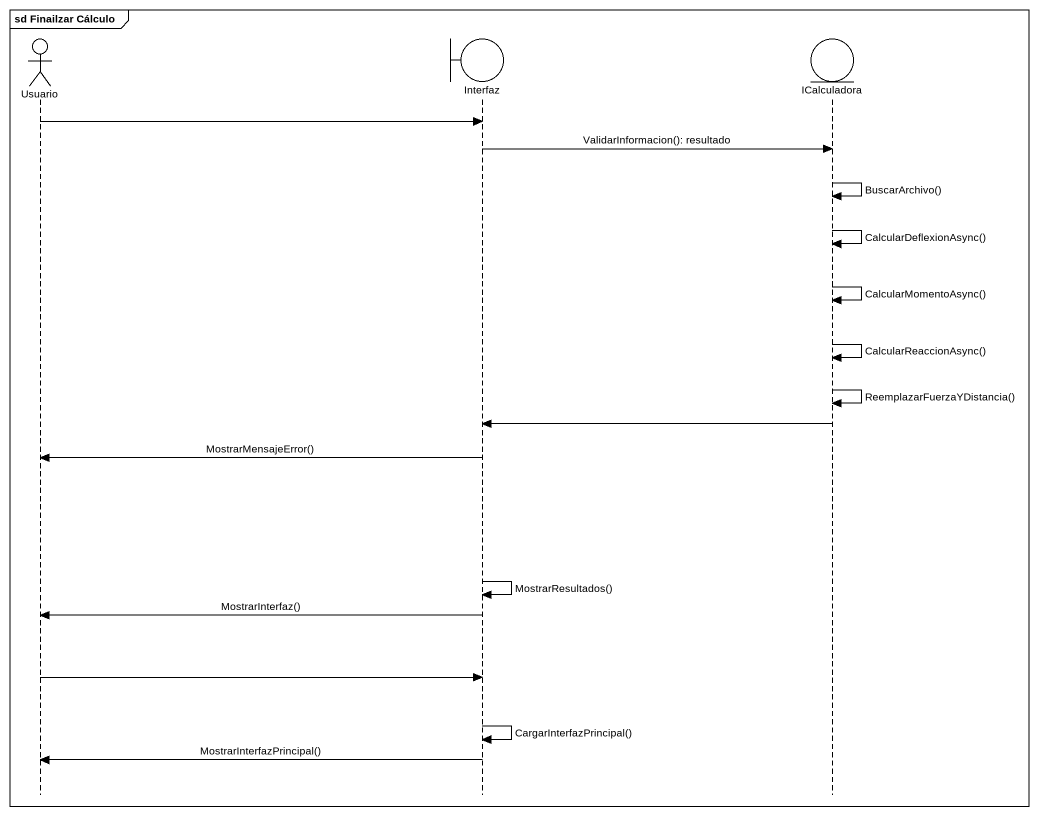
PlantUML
@startuml
mainframe sd Finailzar Cálculo
hide footbox
actor Usuario
boundary Interfaz
entity ICalculadora

Usuario -> Interfaz
Interfaz -> ICalculadora : ValidarInformacion(): resultado
ICalculadora -> ICalculadora : BuscarArchivo()
ICalculadora -> ICalculadora : CalcularDeflexionAsync()
ICalculadora -> ICalculadora : CalcularMomentoAsync()
ICalculadora -> ICalculadora : CalcularReaccionAsync()
ICalculadora -> ICalculadora : ReemplazarFuerzaYDistancia()
ICalculadora -> Interfaz
Interfaz -> Usuario : MostrarMensajeError()
Interfaz -> Interfaz : MostrarResultados()
Interfaz -> Usuario : MostrarInterfaz()
Usuario -> Interfaz
Interfaz -> Interfaz : CargarInterfazPrincipal()
Interfaz -> Usuario : MostrarInterfazPrincipal()
@enduml
